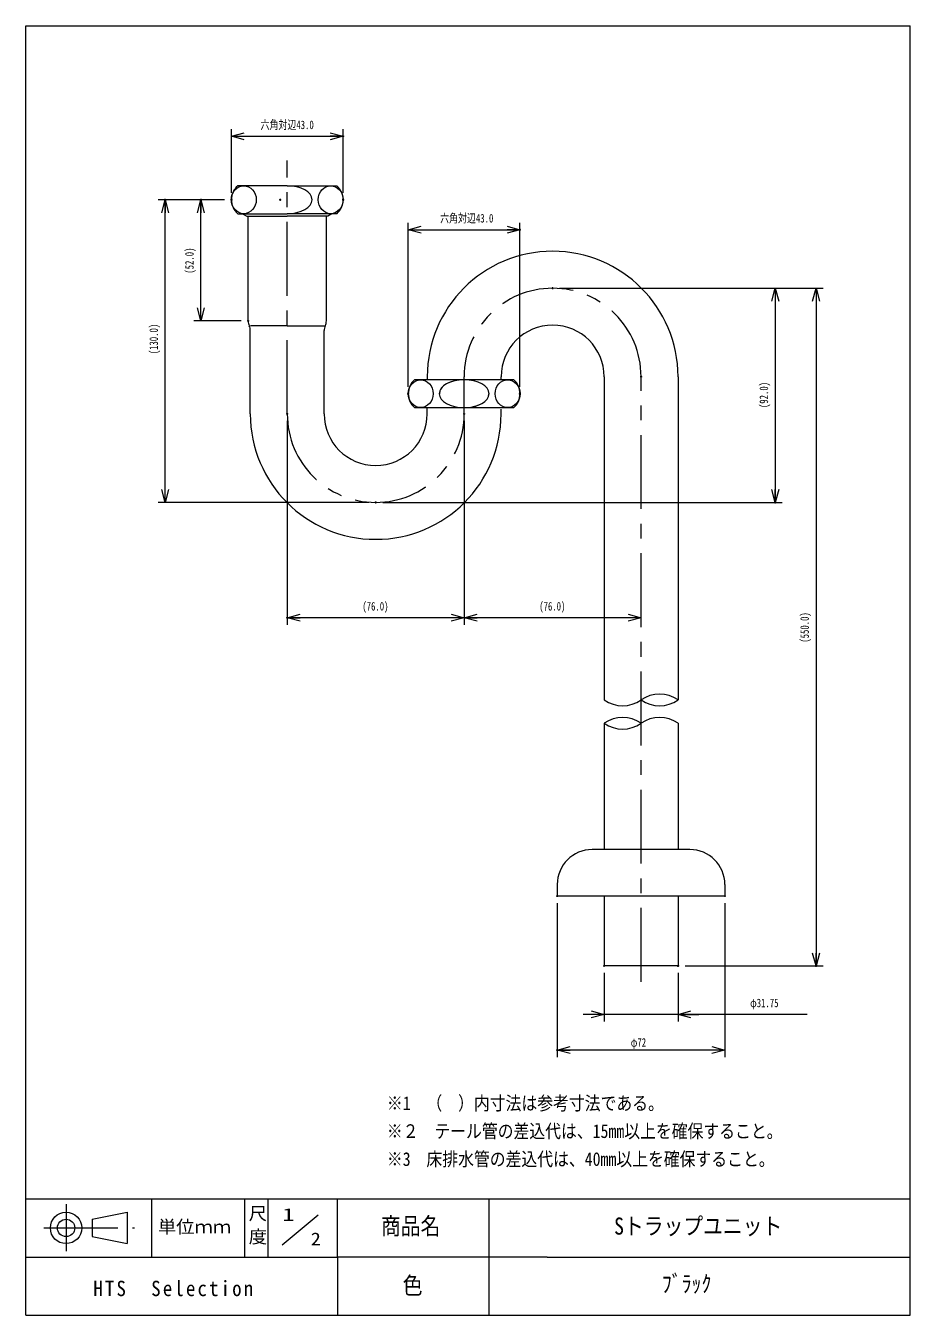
# Model space of a CAD drawing. Units: millimetres, scale not verified. Extents: x -95 to 95, y -138 to 138.
import ezdxf
from ezdxf.enums import TextEntityAlignment as Align

# ---------------------------------------------------------------- set-up
doc = ezdxf.new("R2010")
doc.units = ezdxf.units.MM
doc.header["$LTSCALE"] = 0.5
doc.header["$PDMODE"] = 32
doc.header["$PDSIZE"] = 0.2
doc.linetypes.add('USER2', pattern=[50.8, 31.75, -6.35, 6.35, -6.35])
doc.layers.add('0-0_0', color=7, linetype='Continuous', lineweight=15)
doc.layers.add('0-2_CLASS1', color=7, linetype='Continuous', lineweight=15)
doc.layers.add('0-1_DEFPOINTS', color=7, linetype='Continuous')
doc.styles.add('ＭＳ ゴシック', font='')
doc.styles.get('ＭＳ ゴシック').set_extended_font_data('MS Gothic')

# ---------------------------------------------------------------- blocks, each defined once
blk = doc.blocks.new('_OPEN30')
at = {"layer": '0-0_0'}
blk.add_line((0, 0), (-1, 0), dxfattribs=at)
blk.add_lwpolyline([(-1, 0.2679), (0, 0), (-1, -0.2679)], dxfattribs=at)
blk = doc.blocks.new('D194')
at = {"layer": '0-0_0'}
for p, q in [((-51.7339, 56.3133), (-51.7339, 12.5312)), ((-13.7282, 56.3133), (-13.7282, 12.5312)), ((-13.7282, 14.0312), (-51.7339, 14.0312))]:
    blk.add_line(p, q, dxfattribs=at)
at = {"layer": '0-1_DEFPOINTS'}
for p in [(-51.7339, 57.8133), (-13.7282, 57.8133), (-51.7339, 14.0312)]:
    blk.add_point(p, dxfattribs=at)
at = {"layer": '0-0_0', "xscale": 2.77, "yscale": 2.77, "rotation": 180}
blk.add_blockref('_OPEN30', (-51.7339, 14.0312), dxfattribs=at)
at = {"layer": '0-0_0', "xscale": 2.77, "yscale": 2.77}
blk.add_blockref('_OPEN30', (-13.7282, 14.0312), dxfattribs=at)
at = {"layer": '0-0_0', "style": 'ＭＳ ゴシック', "width": 0.75}
blk.add_text('(76.0)', height=1.833, dxfattribs=at).set_placement((-35.601, 15.0312), align=Align.BOTTOM_LEFT)
blk = doc.blocks.new('D195')
at = {"layer": '0-0_0'}
for p, q in [((-25.7339, 63.6633), (-25.7339, 98.8861)), ((-25.7339, 97.3861), (-1.7339, 97.3861)), ((-1.7339, 63.6633), (-1.7339, 98.8861))]:
    blk.add_line(p, q, dxfattribs=at)
at = {"layer": '0-1_DEFPOINTS'}
for p in [(-1.7339, 97.3861), (-25.7339, 62.1633), (-1.7339, 62.1633)]:
    blk.add_point(p, dxfattribs=at)
at = {"layer": '0-0_0', "xscale": 2.77, "yscale": 2.77, "rotation": 180}
blk.add_blockref('_OPEN30', (-25.7339, 97.3861), dxfattribs=at)
at = {"layer": '0-0_0', "xscale": 2.77, "yscale": 2.77}
blk.add_blockref('_OPEN30', (-1.7339, 97.3861), dxfattribs=at)
at = {"layer": '0-0_0', "style": 'ＭＳ ゴシック', "width": 0.75}
blk.add_text('六角対辺43.0', height=1.833, dxfattribs=at).set_placement((-18.9002, 98.3861), align=Align.BOTTOM_LEFT)
blk = doc.blocks.new('D196')
at = {"layer": '0-0_0'}
for p, q in [((-63.7339, 105.3321), (-63.7339, 118.9576)), ((-63.7339, 117.4576), (-39.7339, 117.4576)), ((-39.7339, 105.3321), (-39.7339, 118.9576))]:
    blk.add_line(p, q, dxfattribs=at)
at = {"layer": '0-1_DEFPOINTS'}
for p in [(-39.7339, 117.4576), (-63.7339, 103.8321), (-39.7339, 103.8321)]:
    blk.add_point(p, dxfattribs=at)
at = {"layer": '0-0_0', "xscale": 2.77, "yscale": 2.77, "rotation": 180}
blk.add_blockref('_OPEN30', (-63.7339, 117.4576), dxfattribs=at)
at = {"layer": '0-0_0', "xscale": 2.77, "yscale": 2.77}
blk.add_blockref('_OPEN30', (-39.7339, 117.4576), dxfattribs=at)
at = {"layer": '0-0_0', "style": 'ＭＳ ゴシック', "width": 0.75}
blk.add_text('六角対辺43.0', height=1.833, dxfattribs=at).set_placement((-57.4737, 118.4576), align=Align.BOTTOM_LEFT)
blk = doc.blocks.new('D197')
at = {"layer": '0-0_0'}
for p, q in [((-70.2941, 77.8133), (-70.2941, 103.8133)), ((-61.6339, 77.8133), (-71.7941, 77.8133))]:
    blk.add_line(p, q, dxfattribs=at)
at = {"layer": '0-1_DEFPOINTS'}
for p in [(-70.2941, 103.8133), (-53.2339, 103.8133), (-60.1339, 77.8133)]:
    blk.add_point(p, dxfattribs=at)
at = {"layer": '0-0_0', "xscale": 2.77, "yscale": 2.77}
for p, rotation in [((-70.2941, 103.8133), 90), ((-70.2941, 77.8133), 270)]:
    blk.add_blockref('_OPEN30', p, dxfattribs=dict(at, rotation=rotation))
at = {"layer": '0-0_0', "style": 'ＭＳ ゴシック', "width": 0.75}
blk.add_text('(52.0)', height=1.833, rotation=90, dxfattribs=at).set_placement((-71.2941, 87.9434), align=Align.BOTTOM_LEFT)
blk = doc.blocks.new('D198')
at = {"layer": '0-0_0'}
for p, q in [((-65.2453, 103.8133), (-79.464, 103.8133)), ((-77.964, 38.8133), (-77.964, 103.8133)), ((-34.2339, 38.8133), (-79.464, 38.8133))]:
    blk.add_line(p, q, dxfattribs=at)
at = {"layer": '0-1_DEFPOINTS'}
for p in [(-77.964, 103.8133), (-63.7453, 103.8133), (-32.7339, 38.8133)]:
    blk.add_point(p, dxfattribs=at)
at = {"layer": '0-0_0', "xscale": 2.77, "yscale": 2.77}
for p, rotation in [((-77.964, 103.8133), 90), ((-77.964, 38.8133), 270)]:
    blk.add_blockref('_OPEN30', p, dxfattribs=dict(at, rotation=rotation))
at = {"layer": '0-0_0', "style": 'ＭＳ ゴシック', "width": 0.75}
blk.add_text('(130.0)', height=1.833, rotation=90, dxfattribs=at).set_placement((-78.964, 70.6316), align=Align.BOTTOM_LEFT)
blk = doc.blocks.new('D199')
at = {"layer": '0-0_0'}
for p, q in [((6.7775, 84.8133), (54.6101, 84.8133)), ((53.1101, 84.8133), (53.1101, 38.8133)), ((-31.2339, 38.8133), (54.6101, 38.8133))]:
    blk.add_line(p, q, dxfattribs=at)
at = {"layer": '0-1_DEFPOINTS'}
for p in [(5.2775, 84.8133), (-32.7339, 38.8133), (53.1101, 38.8133)]:
    blk.add_point(p, dxfattribs=at)
at = {"layer": '0-0_0', "xscale": 2.77, "yscale": 2.77}
for p, rotation in [((53.1101, 84.8133), 90), ((53.1101, 38.8133), 270)]:
    blk.add_blockref('_OPEN30', p, dxfattribs=dict(at, rotation=rotation))
at = {"layer": '0-0_0', "style": 'ＭＳ ゴシック', "width": 0.75}
blk.add_text('(92.0)', height=1.833, rotation=90, dxfattribs=at).set_placement((52.1101, 59.0749), align=Align.BOTTOM_LEFT)
blk = doc.blocks.new('D200')
at = {"layer": '0-0_0'}
for p, q in [((6.7775, 84.8133), (63.3737, 84.8133)), ((61.8737, 84.8133), (61.8737, -60.7702)), ((33.715, -60.7702), (63.3737, -60.7702))]:
    blk.add_line(p, q, dxfattribs=at)
at = {"layer": '0-1_DEFPOINTS'}
for p in [(5.2775, 84.8133), (32.215, -60.7702), (61.8737, -60.7702)]:
    blk.add_point(p, dxfattribs=at)
at = {"layer": '0-0_0', "xscale": 2.77, "yscale": 2.77}
for p, rotation in [((61.8737, 84.8133), 90), ((61.8737, -60.7702), 270)]:
    blk.add_blockref('_OPEN30', p, dxfattribs=dict(at, rotation=rotation))
at = {"layer": '0-0_0', "style": 'ＭＳ ゴシック', "width": 0.75}
blk.add_text('(550.0)', height=1.833, rotation=90, dxfattribs=at).set_placement((60.8737, 8.6733), align=Align.BOTTOM_LEFT)
blk = doc.blocks.new('D202')
at = {"layer": '0-0_0'}
for p, q in [((-13.7282, 56.3133), (-13.7282, 12.5312)), ((24.2775, 14.0312), (-13.7282, 14.0312))]:
    blk.add_line(p, q, dxfattribs=at)
at = {"layer": '0-1_DEFPOINTS'}
for p in [(24.2775, 65.8133), (-13.7282, 57.8133), (-13.7282, 14.0312)]:
    blk.add_point(p, dxfattribs=at)
at = {"layer": '0-0_0', "xscale": 2.77, "yscale": 2.77, "rotation": 180}
blk.add_blockref('_OPEN30', (-13.7282, 14.0312), dxfattribs=at)
at = {"layer": '0-0_0', "xscale": 2.77, "yscale": 2.77}
blk.add_blockref('_OPEN30', (24.2775, 14.0312), dxfattribs=at)
at = {"layer": '0-0_0', "style": 'ＭＳ ゴシック', "width": 0.75}
blk.add_text('(76.0)', height=1.833, dxfattribs=at).set_placement((2.4048, 15.0312), align=Align.BOTTOM_LEFT)

msp = doc.modelspace()

# ---------------------------------------------------------------- linework, layer by layer
at = {"layer": '0-0_0', "linetype": 'USER2'}
for p, q in [((-38.83, 55.117), (-38.83, 109.554)), ((-0.8243, 55.117), (-0.8243, 63.117)), ((37.1814, -66.8913), (37.1814, 63.117))]:
    msp.add_line(p, q, dxfattribs=at)
at = {"layer": '0-0_0'}
for p, q in [((-38.83, 104.1358), (-49.4758, 104.1358)), ((-38.83, 104.1358), (-28.1843, 104.1358)), ((-49.4758, 98.1358), (-38.83, 98.1358)), ((-47.23, 75.117), (-47.23, 97.617)), ((-28.1843, 98.1358), (-38.83, 98.1358)), ((-30.129, 97.617), (-38.83, 97.617)), ((-30.43, 75.117), (-30.43, 97.617)), ((-29.2305, 98.1358), (-30.129, 97.617)), ((-46.7675, 55.117), (-46.7675, 73.0168)), ((-38.83, 74.0669), (-46.7381, 74.0669)), ((-38.83, 74.0669), (-30.9219, 74.0669)), ((-30.8925, 55.117), (-30.8925, 73.0168)), ((9.8157, 62.467), (-11.4643, 62.467)), ((-8.7561, 63.117), (-8.7561, 62.467)), ((7.1189, 62.467), (7.1189, 63.117)), ((29.2439, 63.117), (29.2439, -6.3283)), ((45.1189, 63.117), (45.1189, -6.3283)), ((-11.4643, 56.467), (9.8157, 56.467)), ((-8.7675, 55.117), (-8.7675, 56.467)), ((7.1075, 55.117), (7.1075, 56.117)), ((29.2439, -11.3283), (29.2439, -38.4666)), ((45.1189, -11.3283), (45.1189, -38.4666)), ((47.6814, -38.4666), (26.6814, -38.4666)), ((19.1814, -45.9666), (19.1814, -48.4666)), ((55.1814, -45.9666), (55.1814, -48.4666)), ((55.1814, -48.4666), (19.1814, -48.4666)), ((29.2439, -48.4666), (29.2439, -63.4666)), ((45.1189, -48.4666), (45.1189, -63.4666)), ((19.1814, -49.9666), (19.1814, -83.0403)), ((55.1814, -49.9666), (55.1814, -83.0403)), ((45.1189, -63.4666), (29.2439, -63.4666)), ((29.2439, -64.9666), (29.2439, -75.3757)), ((45.1189, -64.9666), (45.1189, -75.3757)), ((29.2439, -73.8757), (24.7439, -73.8757)), ((45.1189, -73.8757), (29.2439, -73.8757)), ((72.8937, -73.8757), (45.1189, -73.8757)), ((45.1189, -73.8757), (49.6189, -73.8757)), ((55.1814, -81.5403), (19.1814, -81.5403)), ((-28, -126), (-28, -113.5)), ((4.455, -113.5), (4.455, -138.5)), ((-28, -126), (-28, -138.5)), ((17, -126), (-28, -126))]:
    msp.add_line(p, q, dxfattribs=at)
msp.add_lwpolyline([(-48.4295, 98.1358), (-47.531, 97.617), (-38.83, 97.617)], dxfattribs=at)
for centre, radius, start, end in [((-46.83, 101.1358), 4, 131.40962, 228.59038), ((-30.83, 101.1358), 4, 311.40962, 48.59038), ((18.1814, 63.117), 26.9375, 0, 180), ((-44.73, 75.117), 2.5, 180, 204.83788), ((-32.93, 75.117), 2.5, 335.16212, 0), ((-49.2675, 73.0168), 2.5, 0, 24.83788), ((-28.3925, 73.0168), 2.5, 155.16212, 180), ((18.1814, 63.117), 11.0625, 0, 180), ((-8.8186, 59.467), 4, 131.40962, 228.59038), ((7.17, 59.467), 4, 311.40962, 48.59038), ((-19.83, 55.117), 26.9375, 180, 0), ((-19.83, 55.117), 11.0625, 180, 0), ((41.1502, -12.0037), 6.9254, 55.03525, 124.96475), ((33.2127, -0.6529), 6.9254, 235.03525, 304.96475), ((41.1502, -0.6529), 6.9254, 235.03525, 304.96475), ((33.2127, -17.0037), 6.9254, 55.03525, 124.96475), ((41.1502, -17.0037), 6.9254, 55.03525, 124.96475), ((33.2127, -5.6529), 6.9254, 235.03525, 304.96475), ((26.6814, -45.9666), 7.5, 90, 180), ((47.6814, -45.9666), 7.5, 0, 90)]:
    msp.add_arc(centre, radius, start, end, dxfattribs=at)
at = {"layer": '0-0_0', "linetype": 'USER2'}
for centre, start, end in [((18.1814, 63.117), 0, 180), ((-19.83, 55.117), 180, 0)]:
    msp.add_arc(centre, 19, start, end, dxfattribs=at)
at = {"layer": '0-0_0'}
for centre in [(-48.1631, 101.1358), (-29.4969, 101.1358), (-10.1631, 59.467), (8.5146, 59.467)]:
    msp.add_ellipse(centre, major_axis=(0, -3), ratio=0.892761, dxfattribs=at)
for centre, major_axis, start_param, end_param in [((-38.83, 101.1358), (5.3327, 0), 4.71238898, 7.85398163), ((-38.83, 101.1358), (-5.3327, 0), 1.57079633, 4.71238898), ((-0.83, 59.467), (5.3327, 0), 1.57079633, 6.28318531), ((-0.8186, 59.467), (-5.3327, 0), 1.57079633, 6.28318531), ((-0.8186, 59.467), (-5.3327, 0), 4.71238898, 6.28318531), ((-0.83, 59.467), (5.3327, 0), 4.71238898, 6.28318531)]:
    msp.add_ellipse(centre, major_axis=major_axis, ratio=0.562569, start_param=start_param, end_param=end_param, dxfattribs=at)
for p in [(19.1814, -48.4666), (55.1814, -48.4666), (29.2439, -63.4666), (45.1189, -63.4666), (29.2439, -73.8757), (19.1814, -81.5403)]:
    msp.add_point(p, dxfattribs=at)
at = {"layer": '0-2_CLASS1'}
for p, q in [((95, -138.5), (95, 138.5)), ((-95, -113.5), (95, -113.5)), ((-68, -113.5), (-68, -126)), ((-48, -113.5), (-48, -126)), ((-43, -113.5), (-43, -126)), ((-80.7155, -117.875), (-73.2155, -116.375)), ((-80.7155, -117.875), (-80.7155, -121.625)), ((-73.2155, -116.375), (-73.2155, -123.125)), ((-32.2176, -117.0147), (-39.921, -123.4341)), ((-80.7155, -121.625), (-73.2155, -123.125)), ((-95, -126), (-28, -126)), ((17, -126), (95, -126)), ((-95, -138.5), (95, -138.5))]:
    msp.add_line(p, q, dxfattribs=at)
at = {"layer": '0-2_CLASS1', "linetype": 'USER2'}
for p, q in [((-86.3405, -114.6766), (-86.3405, -124.7533)), ((-91.109, -119.75), (-71.6753, -119.75))]:
    msp.add_line(p, q, dxfattribs=at)
at = {"layer": '0-2_CLASS1'}
msp.add_lwpolyline([(-95, -138.5), (-95, 138.5), (95, 138.5)], dxfattribs=at)
for radius in [3.375, 1.875]:
    msp.add_circle((-86.3405, -119.75), radius, dxfattribs=at)

# ---------------------------------------------------------------- block references
at = {"layer": '0-0_0'}
for name in ['D196', 'D198', 'D197', 'D195', 'D199', 'D200', 'D202', 'D194']:
    msp.add_blockref(name, (12.9039, -2.6963), dxfattribs=at)
at = {"layer": '0-0_0', "xscale": 2.77, "yscale": 2.77}
for p in [(29.2439, -73.8757), (55.1814, -81.5403)]:
    msp.add_blockref('_OPEN30', p, dxfattribs=at)
at = {"layer": '0-0_0', "xscale": 2.77, "yscale": 2.77, "rotation": 180}
for p in [(45.1189, -73.8757), (19.1814, -81.5403)]:
    msp.add_blockref('_OPEN30', p, dxfattribs=at)

# ---------------------------------------------------------------- texts
at = {"layer": '0-0_0', "style": 'ＭＳ ゴシック'}
for s, height, width, p in [('φ31.75', 1.833, 0.75, (60.6106, -72.8757)), ('φ72', 1.833, 0.75, (34.9644, -81.3687)), ('商品名', 3.666, 0.85, (-18.6944, -122.2818)), ('色', 3.666, 0.85, (-14.0297, -135.0484)), ('ﾌﾞﾗｯｸ', 3.666, 0.85, (41.6535, -134.6744))]:
    msp.add_text(s, height=height, dxfattribs=dict(at, width=width)).set_placement(p, align=Align.BOTTOM_LEFT)
at = {"layer": '0-0_0', "color": 6, "insert": (-80.483, -134.4551), "char_height": 3.299, "attachment_point": 7, "style": 'ＭＳ ゴシック'}
msp.add_mtext('\\T1.23;\\W0.9;HTS\u3000Selection', dxfattribs=at)
at = {"layer": '0-2_CLASS1', "style": 'ＭＳ ゴシック'}
for s, height, width, p in [('※1\u3000（\u3000）内寸法は参考寸法である。', 2.933, 0.85, (-17.4243, -95.3)), ('※２\u3000テール管の差込代は、15mm以上を確保すること。', 2.933, 0.85, (-17.4243, -101.3)), ('※3\u3000床排水管の差込代は、40mm以上を確保すること。', 2.933, 0.85, (-17.4243, -107.3)), ('尺', 2.749, 1.05, (-47.1105, -118.8446)), ('1', 2.749, 1.4, (-39.8627, -119.0827)), ('単位ｍｍ', 2.749, 1.05, (-66.6261, -121.7012)), ('Sトラップユニット', 3.666, 0.85, (31.3898, -122.2818)), ('度', 2.749, 1.05, (-47.1105, -123.8446)), ('2', 2.749, 1.15, (-33.7633, -124.3197))]:
    msp.add_text(s, height=height, dxfattribs=dict(at, width=width)).set_placement(p, align=Align.BOTTOM_LEFT)

doc.saveas('drawing.dxf')
